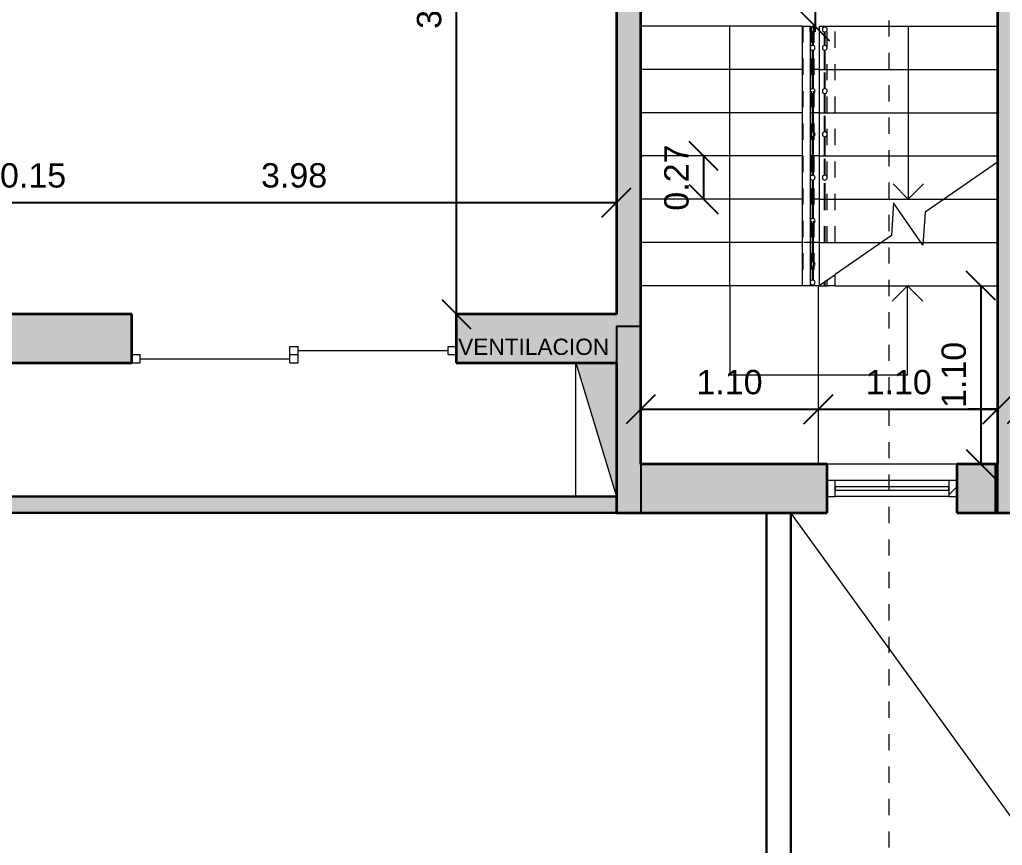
# Model space of a CAD drawing. Header units: metres. Extents: x 42 to 294, y -52 to 32.
# Drawn here: x 98.04 to 104.1, y -16.01 to -10.92 of the extents above; entities that cross this region are included whole.
import ezdxf

# ---------------------------------------------------------------- set-up
doc = ezdxf.new("R2010")
doc.units = ezdxf.units.M
doc.header["$LTSCALE"] = 0.15
doc.linetypes.add('Trazo pequeño', pattern=[0.003, 0.002, -0.001])
doc.linetypes.add('Trazo punto', pattern=[0.015875, 0.00635, -0.004763, 0, -0.004763])
doc.layers.get('0').update_dxf_attribs({"lineweight": 20})
for name, color, linetype, lineweight in [('A-----SYP', 6, 'Continuous', 50), ('A-DOORSYM', 1, 'Continuous', 9), ('A-ELEVOTM', 1, 'Continuous', 9), ('A-FLORHRM', 1, 'Continuous', 9), ('A-FLORSTM', 2, 'Continuous', 9), ('A-SECTMBM', 5, 'Trazo pequeño', 9), ('A-WALL', 2, 'Continuous', 30), ('A-WALLCWM', 6, 'Continuous', 9), ('VENTILACIONES', 4, 'Continuous', 9)]:
    doc.layers.add(name, color=color, linetype=linetype, lineweight=lineweight)
doc.layers.add('Hatch', color=8, linetype='Continuous')
doc.layers.add('MUROS', color=11, linetype='Continuous')
doc.styles.get("Standard").update_dxf_attribs({"font": 'arial.ttf', "height": 0.15})
doc.dimstyles.new('Copy of Annotative', dxfattribs={"dimtxt": 0.15, "dimasz": 0.18, "dimexe": 0.18, "dimexo": 0.0625, "dimgap": 0.09, "dimtad": 1, "dimzin": 0, "dimdsep": 46, "dimtxsty": 'Standard', "dimblk": 'OBLIQUE', "dimcen": 0.09, "dimse1": 1, "dimse2": 1, "dimadec": 0, "dimazin": 0, "dimtfac": 1, "dimtofl": 0, "dimtmove": 0, "dimatfit": 3, "dimfxl": 1, "dimtolj": 1, "dimtzin": 0, "dimarcsym": 0})

# ---------------------------------------------------------------- blocks, each defined once
blk = doc.blocks.new('Deslizante-2 Paneles - 2000 x 2100mm-85-04 Tercer piso')
at = {"layer": 'A-DOORSYM', "lineweight": 13}
for p, q in [((-0.0254, -0.177), (0.0254, -0.177)), ((-0.0254, -0.227), (-0.0254, -0.177)), ((0.0254, -0.227), (0.0254, -0.177)), ((0.9492, -0.177), (1, -0.177)), ((0.9492, -0.227), (0.9492, -0.177)), ((1, -0.227), (1, -0.177)), ((-1, -0.227), (-0.95, -0.227)), ((-1, -0.277), (-1, -0.227)), ((-0.95, -0.277), (-0.95, -0.227)), ((-0.0254, -0.227), (0.0254, -0.227)), ((-0.0254, -0.227), (0.0254, -0.227)), ((-0.0254, -0.277), (-0.0254, -0.227)), ((0.0254, -0.277), (0.0254, -0.227)), ((0.9492, -0.227), (1, -0.227)), ((-1, -0.277), (-0.95, -0.277)), ((-0.0254, -0.277), (0.0254, -0.277))]:
    blk.add_line(p, q, dxfattribs=at)
at = {"layer": 'A-ELEVOTM'}
for p, q in [((0.0254, -0.202), (0.9492, -0.202)), ((-0.95, -0.252), (-0.0254, -0.252))]:
    blk.add_line(p, q, dxfattribs=at)
blk = doc.blocks.new('Barandilla - Barandilla-73-04 Tercer piso')
at = {"layer": 'A-FLORHRM', "linetype": 'Trazo pequeño'}
for p, q in [((16.4336, 0.9193), (16.4836, 0.9193)), ((16.4336, 0.9193), (16.4336, -0.6807)), ((16.4836, 0.9193), (16.4836, -0.6807)), ((16.4961, 0.9193), (16.5011, 0.9193)), ((16.4961, 0.9193), (16.4961, -0.6807)), ((16.4961, 0.9193), (16.5011, 0.9193)), ((16.4961, 0.9193), (16.4961, -0.6807)), ((16.4961, 0.9193), (16.5011, 0.9193)), ((16.4961, 0.9193), (16.4961, -0.6807)), ((16.4961, 0.9193), (16.5011, 0.9193)), ((16.4961, 0.9193), (16.4961, -0.6807)), ((16.4961, 0.9193), (16.5011, 0.9193)), ((16.4961, 0.9193), (16.4961, -0.6807)), ((16.4961, 0.9193), (16.5011, 0.9193)), ((16.4961, 0.9193), (16.4961, -0.6807)), ((16.4961, 0.9193), (16.5011, 0.9193)), ((16.4961, 0.9193), (16.4961, -0.6807)), ((16.4961, 0.9193), (16.5011, 0.9193)), ((16.4961, 0.9193), (16.4961, -0.6807)), ((16.5011, 0.9193), (16.5011, -0.6807)), ((16.5011, 0.9193), (16.5011, -0.6807)), ((16.5011, 0.9193), (16.5011, -0.6807)), ((16.5011, 0.9193), (16.5011, -0.6807)), ((16.5011, 0.9193), (16.5011, -0.6807)), ((16.5011, 0.9193), (16.5011, -0.6807)), ((16.5011, 0.9193), (16.5011, -0.6807)), ((16.5011, 0.9193), (16.5011, -0.6807)), ((16.4836, -0.6807), (16.4336, -0.6807)), ((16.5011, -0.6807), (16.4961, -0.6807)), ((16.5011, -0.6807), (16.4961, -0.6807)), ((16.5011, -0.6807), (16.4961, -0.6807))]:
    blk.add_line(p, q, dxfattribs=at)
at = {"layer": 'A-FLORHRM'}
blk.add_line((16.5011, -0.6807), (16.4961, -0.6807), dxfattribs=at)
blk.add_line((16.5011, -0.6807), (16.4961, -0.6807), dxfattribs=at)
blk.add_line((16.5011, -0.6807), (16.4961, -0.6807), dxfattribs=at)
blk.add_line((16.5011, -0.6807), (16.4961, -0.6807), dxfattribs=at)
blk.add_line((16.5011, -0.6807), (16.4961, -0.6807), dxfattribs=at)
blk = doc.blocks.new('Barandilla - 30 mm-1-04 Tercer piso')
at = {"layer": 'A-FLORHRM'}
for points in [[(-0.015, 0), (-0.0146, 0.0036), (-0.0133, 0.007), (-0.0112, 0.0099), (-0.0085, 0.0123), (-0.0053, 0.014), (-0.0018, 0.0149), (0.0018, 0.0149), (0.0053, 0.014), (0.0085, 0.0123), (0.0112, 0.0099), (0.0133, 0.007), (0.0146, 0.0036), (0.015, 0)], [(0.015, 0), (0.0146, -0.0036), (0.0133, -0.007), (0.0112, -0.0099), (0.0085, -0.0123), (0.0053, -0.014), (0.0018, -0.0149), (-0.0018, -0.0149), (-0.0053, -0.014), (-0.0085, -0.0123), (-0.0112, -0.0099), (-0.0133, -0.007), (-0.0146, -0.0036), (-0.015, 0)]]:
    blk.add_lwpolyline(points, dxfattribs=at)
blk = doc.blocks.new('Barandilla - 30 mm-2-04 Tercer piso')
at = {"layer": 'A-FLORHRM'}
for points in [[(-0.015, 0), (-0.0146, 0.0036), (-0.0133, 0.007), (-0.0112, 0.0099), (-0.0085, 0.0123), (-0.0053, 0.014), (-0.0018, 0.0149), (0.0018, 0.0149), (0.0053, 0.014), (0.0085, 0.0123), (0.0112, 0.0099), (0.0133, 0.007), (0.0146, 0.0036), (0.015, 0)], [(0.015, 0), (0.0146, -0.0036), (0.0133, -0.007), (0.0112, -0.0099), (0.0085, -0.0123), (0.0053, -0.014), (0.0018, -0.0149), (-0.0018, -0.0149), (-0.0053, -0.014), (-0.0085, -0.0123), (-0.0112, -0.0099), (-0.0133, -0.007), (-0.0146, -0.0036), (-0.015, 0)]]:
    blk.add_lwpolyline(points, dxfattribs=at)
blk = doc.blocks.new('Barandilla - Barandilla-72-04 Tercer piso')
at = {"layer": 'A-FLORHRM', "linetype": 'Trazo pequeño'}
for p, q in [((16.5661, 0.9193), (16.5711, 0.9193)), ((16.5661, 0.9141), (16.5661, 0.9193)), ((16.5661, 0.9193), (16.5711, 0.9193)), ((16.5661, 0.9141), (16.5661, 0.9193)), ((16.5661, 0.9193), (16.5711, 0.9193)), ((16.5661, 0.9141), (16.5661, 0.9193)), ((16.5661, 0.9193), (16.5711, 0.9193)), ((16.5661, 0.9141), (16.5661, 0.9193)), ((16.5661, 0.9193), (16.5711, 0.9193)), ((16.5661, 0.9141), (16.5661, 0.9193)), ((16.5661, 0.9193), (16.5711, 0.9193)), ((16.5661, 0.9141), (16.5661, 0.9193)), ((16.5661, 0.9193), (16.5711, 0.9193)), ((16.5661, 0.9141), (16.5661, 0.9193)), ((16.5661, 0.9193), (16.5711, 0.9193)), ((16.5661, 0.9141), (16.5661, 0.9193)), ((16.5711, 0.9141), (16.5711, 0.9193)), ((16.5711, 0.9141), (16.5711, 0.9193)), ((16.5711, 0.9141), (16.5711, 0.9193)), ((16.5711, 0.9141), (16.5711, 0.9193)), ((16.5711, 0.9141), (16.5711, 0.9193)), ((16.5711, 0.9141), (16.5711, 0.9193)), ((16.5711, 0.9141), (16.5711, 0.9193)), ((16.5711, 0.9141), (16.5711, 0.9193)), ((16.5836, 0.9193), (16.6336, 0.9193)), ((16.5836, -0.414), (16.5836, 0.9193)), ((16.6336, -0.414), (16.6336, 0.9193)), ((16.5661, 0.8009), (16.5661, 0.8846)), ((16.5661, 0.8009), (16.5661, 0.8846)), ((16.5661, 0.8009), (16.5661, 0.8846)), ((16.5661, 0.8009), (16.5661, 0.8846)), ((16.5661, 0.8009), (16.5661, 0.8846)), ((16.5661, 0.8009), (16.5661, 0.8846)), ((16.5661, 0.8009), (16.5661, 0.8846)), ((16.5661, 0.8009), (16.5661, 0.8846)), ((16.5711, 0.8009), (16.5711, 0.8846)), ((16.5711, 0.8009), (16.5711, 0.8846)), ((16.5711, 0.8009), (16.5711, 0.8846)), ((16.5711, 0.8009), (16.5711, 0.8846)), ((16.5711, 0.8009), (16.5711, 0.8846)), ((16.5711, 0.8009), (16.5711, 0.8846)), ((16.5711, 0.8009), (16.5711, 0.8846)), ((16.5711, 0.8009), (16.5711, 0.8846)), ((16.5661, 0.6528), (16.5661, 0.7715)), ((16.5661, 0.5342), (16.5661, 0.7715)), ((16.5661, 0.5342), (16.5661, 0.7715)), ((16.5661, 0.5342), (16.5661, 0.7715)), ((16.5661, 0.5342), (16.5661, 0.7715)), ((16.5661, 0.5342), (16.5661, 0.7715)), ((16.5661, 0.5342), (16.5661, 0.7715)), ((16.5661, 0.5342), (16.5661, 0.7715)), ((16.5711, 0.6528), (16.5711, 0.7715)), ((16.5711, 0.5342), (16.5711, 0.7715)), ((16.5711, 0.5342), (16.5711, 0.7715)), ((16.5711, 0.5342), (16.5711, 0.7715)), ((16.5711, 0.5342), (16.5711, 0.7715)), ((16.5711, 0.5342), (16.5711, 0.7715)), ((16.5711, 0.5342), (16.5711, 0.7715)), ((16.5711, 0.5342), (16.5711, 0.7715)), ((16.5661, 0.3861), (16.5661, 0.5048)), ((16.5661, 0.3861), (16.5661, 0.5048)), ((16.5661, 0.2675), (16.5661, 0.5048)), ((16.5661, 0.2675), (16.5661, 0.5048)), ((16.5661, 0.2675), (16.5661, 0.5048)), ((16.5661, 0.2675), (16.5661, 0.5048)), ((16.5661, 0.2675), (16.5661, 0.5048)), ((16.5711, 0.3861), (16.5711, 0.5048)), ((16.5711, 0.3861), (16.5711, 0.5048)), ((16.5711, 0.2675), (16.5711, 0.5048)), ((16.5711, 0.2675), (16.5711, 0.5048)), ((16.5711, 0.2675), (16.5711, 0.5048)), ((16.5711, 0.2675), (16.5711, 0.5048)), ((16.5711, 0.2675), (16.5711, 0.5048)), ((16.5661, 0.1194), (16.5661, 0.2381)), ((16.5661, 0.1194), (16.5661, 0.2381)), ((16.5661, 0.0008), (16.5661, 0.2381)), ((16.5661, 0.0008), (16.5661, 0.2381)), ((16.5661, 0.0008), (16.5661, 0.2381)), ((16.5711, 0.1194), (16.5711, 0.2381)), ((16.5711, 0.1194), (16.5711, 0.2381)), ((16.5711, 0.0008), (16.5711, 0.2381)), ((16.5711, 0.0008), (16.5711, 0.2381)), ((16.5711, 0.0008), (16.5711, 0.2381)), ((16.5661, -0.1473), (16.5661, -0.0286)), ((16.5661, -0.1473), (16.5661, -0.0286)), ((16.5661, -0.414), (16.5661, -0.0286)), ((16.5711, -0.1473), (16.5711, -0.0286)), ((16.5711, -0.1473), (16.5711, -0.0286)), ((16.5711, -0.414), (16.5711, -0.0286))]:
    blk.add_line(p, q, dxfattribs=at)
at = {"layer": 'A-FLORHRM'}
for p, q in [((16.5661, -0.6581), (16.5711, -0.6547)), ((16.5661, -0.6807), (16.5661, -0.6581)), ((16.5711, -0.6807), (16.5711, -0.6547)), ((16.5836, -0.646), (16.6336, -0.6114)), ((16.5836, -0.6807), (16.5836, -0.646)), ((16.6336, -0.6807), (16.6336, -0.6114)), ((16.5711, -0.6807), (16.5661, -0.6807)), ((16.6336, -0.6807), (16.5836, -0.6807))]:
    blk.add_line(p, q, dxfattribs=at)
at = {"layer": 'A-FLORHRM', "extrusion": (0, 0, -1), "zscale": -1, "rotation": 180}
for name, p in [('Barandilla - 30 mm-1-04 Tercer piso', (-16.5686, 0.8993)), ('Barandilla - 30 mm-2-04 Tercer piso', (-16.5686, 0.7862)), ('Barandilla - 30 mm-2-04 Tercer piso', (-16.5686, 0.5195)), ('Barandilla - 30 mm-2-04 Tercer piso', (-16.5686, 0.2528)), ('Barandilla - 30 mm-2-04 Tercer piso', (-16.5686, -0.0139))]:
    blk.add_blockref(name, p, dxfattribs=at)
blk = doc.blocks.new('Barandilla - 30 mm-3-04 Tercer piso')
at = {"layer": 'A-FLORHRM'}
for p, q in [((0.015, 0.016), (-0.015, 0.016)), ((-0.015, 0.016), (-0.015, -0.014)), ((0.015, -0.014), (0.015, 0.016)), ((-0.015, -0.014), (0.015, -0.014))]:
    blk.add_line(p, q, dxfattribs=at)
blk = doc.blocks.new('Barandilla - 30 mm-4-04 Tercer piso')
at = {"layer": 'A-FLORHRM'}
for points in [[(-0.015, 0), (-0.0146, 0.0036), (-0.0133, 0.007), (-0.0112, 0.0099), (-0.0085, 0.0123), (-0.0053, 0.014), (-0.0018, 0.0149), (0.0018, 0.0149), (0.0053, 0.014), (0.0085, 0.0123), (0.0112, 0.0099), (0.0133, 0.007), (0.0146, 0.0036), (0.015, 0)], [(0.015, 0), (0.0146, -0.0036), (0.0133, -0.007), (0.0112, -0.0099), (0.0085, -0.0123), (0.0053, -0.014), (0.0018, -0.0149), (-0.0018, -0.0149), (-0.0053, -0.014), (-0.0085, -0.0123), (-0.0112, -0.0099), (-0.0133, -0.007), (-0.0146, -0.0036), (-0.015, 0)]]:
    blk.add_lwpolyline(points, dxfattribs=at)
blk = doc.blocks.new('Barandilla - 30 mm-5-04 Tercer piso')
at = {"layer": 'A-FLORHRM'}
for points in [[(-0.015, 0), (-0.0146, 0.0036), (-0.0133, 0.007), (-0.0112, 0.0099), (-0.0085, 0.0123), (-0.0053, 0.014), (-0.0018, 0.0149), (0.0018, 0.0149), (0.0053, 0.014), (0.0085, 0.0123), (0.0112, 0.0099), (0.0133, 0.007), (0.0146, 0.0036), (0.015, 0)], [(0.015, 0), (0.0146, -0.0036), (0.0133, -0.007), (0.0112, -0.0099), (0.0085, -0.0123), (0.0053, -0.014), (0.0018, -0.0149), (-0.0018, -0.0149), (-0.0053, -0.014), (-0.0085, -0.0123), (-0.0112, -0.0099), (-0.0133, -0.007), (-0.0146, -0.0036), (-0.015, 0)]]:
    blk.add_lwpolyline(points, dxfattribs=at)
blk = doc.blocks.new('Barandilla - 30 mm-6-04 Tercer piso')
at = {"layer": 'A-FLORHRM'}
for points in [[(-0.015, 0), (-0.0146, 0.0036), (-0.0133, 0.007), (-0.0112, 0.0099), (-0.0085, 0.0123), (-0.0053, 0.014), (-0.0018, 0.0149), (0.0018, 0.0149), (0.0053, 0.014), (0.0085, 0.0123), (0.0112, 0.0099), (0.0133, 0.007), (0.0146, 0.0036), (0.015, 0)], [(0.015, 0), (0.0146, -0.0036), (0.0133, -0.007), (0.0112, -0.0099), (0.0085, -0.0123), (0.0053, -0.014), (0.0018, -0.0149), (-0.0018, -0.0149), (-0.0053, -0.014), (-0.0085, -0.0123), (-0.0112, -0.0099), (-0.0133, -0.007), (-0.0146, -0.0036), (-0.015, 0)]]:
    blk.add_lwpolyline(points, dxfattribs=at)
blk = doc.blocks.new('Barandilla - 30 mm-0-04 Tercer piso')
at = {"layer": 'A-FLORHRM'}
for points in [[(-0.015, 0), (-0.0146, 0.0036), (-0.0133, 0.007), (-0.0112, 0.0099), (-0.0085, 0.0123), (-0.0053, 0.014), (-0.0018, 0.0149), (0.0018, 0.0149), (0.0053, 0.014), (0.0085, 0.0123), (0.0112, 0.0099), (0.0133, 0.007), (0.0146, 0.0036), (0.015, 0)], [(0.015, 0), (0.0146, -0.0036), (0.0133, -0.007), (0.0112, -0.0099), (0.0085, -0.0123), (0.0053, -0.014), (0.0018, -0.0149), (-0.0018, -0.0149), (-0.0053, -0.014), (-0.0085, -0.0123), (-0.0112, -0.0099), (-0.0133, -0.007), (-0.0146, -0.0036), (-0.015, 0)]]:
    blk.add_lwpolyline(points, dxfattribs=at)
blk = doc.blocks.new('Barandilla - Barandilla-70-04 Tercer piso')
at = {"layer": 'A-FLORHRM'}
for p, q in [((16.4286, 0.9193), (16.4786, 0.9193)), ((16.4286, 0.9193), (16.4286, -0.6807)), ((16.4786, 0.9193), (16.4786, 0.9153)), ((16.4911, 0.9193), (16.4911, 0.9153)), ((16.4911, 0.9193), (16.4961, 0.9193)), ((16.4961, 0.9193), (16.4961, 0.9153)), ((16.4786, 0.8853), (16.4786, -0.6807)), ((16.4911, 0.8853), (16.4911, 0.8007)), ((16.4961, 0.8853), (16.4961, 0.8007)), ((16.4911, 0.7713), (16.4911, 0.534)), ((16.4961, 0.7713), (16.4961, 0.534)), ((16.4911, 0.5046), (16.4911, 0.2673)), ((16.4961, 0.5046), (16.4961, 0.2673)), ((16.4911, 0.2379), (16.4911, 0.0006)), ((16.4961, 0.2379), (16.4961, 0.0006)), ((16.4911, -0.0288), (16.4911, -0.2661)), ((16.4961, -0.0288), (16.4961, -0.2661)), ((16.4911, -0.2955), (16.4911, -0.5328)), ((16.4961, -0.2955), (16.4961, -0.5328)), ((16.4911, -0.5622), (16.4911, -0.6459)), ((16.4961, -0.5622), (16.4961, -0.6459)), ((16.4786, -0.6807), (16.4286, -0.6807)), ((16.4911, -0.6754), (16.4911, -0.6807)), ((16.4961, -0.6807), (16.4911, -0.6807)), ((16.4961, -0.6754), (16.4961, -0.6807))]:
    blk.add_line(p, q, dxfattribs=at)
at = {"layer": 'A-FLORHRM', "extrusion": (0, 0, -1), "zscale": -1}
for name, p in [('Barandilla - 30 mm-3-04 Tercer piso', (-16.4936, 0.8993)), ('Barandilla - 30 mm-5-04 Tercer piso', (-16.4936, 0.786)), ('Barandilla - 30 mm-6-04 Tercer piso', (-16.4936, 0.5193)), ('Barandilla - 30 mm-0-04 Tercer piso', (-16.4936, 0.2526)), ('Barandilla - 30 mm-0-04 Tercer piso', (-16.4936, -0.0141)), ('Barandilla - 30 mm-0-04 Tercer piso', (-16.4936, -0.2808)), ('Barandilla - 30 mm-0-04 Tercer piso', (-16.4936, -0.5475)), ('Barandilla - 30 mm-4-04 Tercer piso', (-16.4936, -0.6607))]:
    blk.add_blockref(name, p, dxfattribs=at)
blk = doc.blocks.new('Panel de sistema - Acristalado-66-04 Tercer piso')
at = {"layer": 'A-WALLCWM'}
for p, q in [((0.35, 0.01), (-0.35, 0.01)), ((-0.35, 0.01), (-0.35, -0.01)), ((0.35, -0.01), (0.35, 0.01)), ((-0.35, -0.01), (0.35, -0.01))]:
    blk.add_line(p, q, dxfattribs=at)
blk = doc.blocks.new('Montante rectangular - Montante rectangular - 5x10 cm Aluminio-65-04 Tercer piso')
at = {"layer": 'A-WALLCWM'}
h = blk.add_hatch(dxfattribs=at)
h.set_pattern_fill('FP1_11', color=256, style=0, pattern_type=2)
h.set_pattern_definition([(315, (-0.174, -0.019), (0.25173, 0.25173), []), (315, (-0.174, -0.4), (0.25173, 0.25173), [])])
h.paths.add_polyline_path([(-0.05, 0.05), (0, 0.05), (0, -0.05), (-0.05, -0.05)], flags=0)
at = {"layer": 'A-WALLCWM', "lineweight": 13}
for p, q in [((-0.05, 0.05), (0, 0.05)), ((-0.05, -0.05), (-0.05, 0.05)), ((0, 0.05), (0, -0.05)), ((0, -0.05), (-0.05, -0.05))]:
    blk.add_line(p, q, dxfattribs=at)
blk = doc.blocks.new('Montante rectangular - Montante rectangular - 5x10 cm Aluminio-64-04 Tercer piso')
at = {"layer": 'A-WALLCWM'}
h = blk.add_hatch(dxfattribs=at)
h.set_pattern_fill('FP1_12', color=256, style=0, pattern_type=2)
h.set_pattern_definition([(225, (0.166, -0.019), (0.25173, -0.25173), []), (225, (0.166, -0.4), (0.25173, -0.25173), [])])
h.paths.add_polyline_path([(-0.05, 0.05), (-0.05, -0.05), (0, -0.05), (0, 0.05)], flags=0)
at = {"layer": 'A-WALLCWM', "lineweight": 13}
for p, q in [((-0.05, 0.05), (-0.05, -0.05)), ((0, 0.05), (-0.05, 0.05)), ((0, -0.05), (0, 0.05)), ((-0.05, -0.05), (0, -0.05))]:
    blk.add_line(p, q, dxfattribs=at)
blk = doc.blocks.new('Montante rectangular - Montante rectangular - 5x10 cm Aluminio-63-04 Tercer piso')
at = {"layer": 'A-WALLCWM'}
for p, q in [((17.3336, -1.8807), (16.6336, -1.8807)), ((17.3336, -1.9807), (16.6336, -1.9807))]:
    blk.add_line(p, q, dxfattribs=at)
blk = doc.blocks.new('_Oblique')
at = {"color": 0, "linetype": 'ByBlock', "lineweight": -2}
blk.add_line((-0.5, -0.5), (0.5, 0.5), dxfattribs=at)
blk = doc.blocks.new('*D2393')
at = {"color": 0, "lineweight": -2, "transparency": 16777216}
blk.add_line((101.8677, -13.3207), (102.9627, -13.3207), dxfattribs=at)
at = {"layer": 'Defpoints', "color": 0, "transparency": 16777216}
for p in [(101.8677, -13.3207), (102.9627, -13.3207), (102.9627, -13.3207)]:
    blk.add_point(p, dxfattribs=at)
at = {"color": 0, "lineweight": -2, "transparency": 16777216, "xscale": 0.18, "yscale": 0.18, "zscale": 0.18, "rotation": 180}
blk.add_blockref('_Oblique', (101.8677, -13.3207), dxfattribs=at)
at = {"color": 0, "lineweight": -2, "transparency": 16777216, "xscale": 0.18, "yscale": 0.18, "zscale": 0.18}
blk.add_blockref('_Oblique', (102.9627, -13.3207), dxfattribs=at)
at = {"color": 0, "transparency": 16777216, "insert": (102.4152, -13.1541), "char_height": 0.15, "attachment_point": 5}
blk.add_mtext('\\A1;1.10', dxfattribs=at)
blk = doc.blocks.new('*D2394')
at = {"color": 0, "lineweight": -2, "transparency": 16777216}
blk.add_line((102.9627, -13.3207), (104.0677, -13.3207), dxfattribs=at)
at = {"layer": 'Defpoints', "color": 0, "transparency": 16777216}
for p in [(102.9627, -13.3207), (104.0677, -13.3207), (104.0677, -13.3207)]:
    blk.add_point(p, dxfattribs=at)
at = {"color": 0, "lineweight": -2, "transparency": 16777216, "xscale": 0.18, "yscale": 0.18, "zscale": 0.18, "rotation": 180}
blk.add_blockref('_Oblique', (102.9627, -13.3207), dxfattribs=at)
at = {"color": 0, "lineweight": -2, "transparency": 16777216, "xscale": 0.18, "yscale": 0.18, "zscale": 0.18}
blk.add_blockref('_Oblique', (104.0677, -13.3207), dxfattribs=at)
at = {"color": 0, "transparency": 16777216, "insert": (103.4588, -13.1541), "char_height": 0.15, "attachment_point": 5}
blk.add_mtext('\\A1;1.10', dxfattribs=at)
blk = doc.blocks.new('*D2395')
at = {"color": 0, "lineweight": -2, "transparency": 16777216}
for p, q in [((104.0677, -13.3207), (103.8877, -13.3207)), ((104.2177, -13.3207), (104.3977, -13.3207))]:
    blk.add_line(p, q, dxfattribs=at)
at = {"layer": 'Defpoints', "color": 0, "transparency": 16777216}
for p in [(104.0677, -13.3207), (104.2177, -13.3207), (104.2177, -13.3207)]:
    blk.add_point(p, dxfattribs=at)
at = {"color": 0, "lineweight": -2, "transparency": 16777216, "xscale": 0.18, "yscale": 0.18, "zscale": 0.18}
blk.add_blockref('_Oblique', (104.0677, -13.3207), dxfattribs=at)
at = {"color": 0, "lineweight": -2, "transparency": 16777216, "xscale": 0.18, "yscale": 0.18, "zscale": 0.18, "rotation": 180}
blk.add_blockref('_Oblique', (104.2177, -13.3207), dxfattribs=at)
at = {"color": 0, "transparency": 16777216, "insert": (104.479, -13.1541), "char_height": 0.15, "attachment_point": 5}
blk.add_mtext('\\A1;0.15', dxfattribs=at)
blk = doc.blocks.new('*D2495')
at = {"color": 0, "lineweight": -2, "transparency": 16777216}
blk.add_line((102.2554, -11.7591), (102.2554, -12.0258), dxfattribs=at)
at = {"layer": 'Defpoints', "color": 0, "transparency": 16777216}
for p in [(102.2554, -11.7591), (102.2554, -12.0258), (102.2554, -12.0258)]:
    blk.add_point(p, dxfattribs=at)
at = {"color": 0, "lineweight": -2, "transparency": 16777216, "xscale": 0.18, "yscale": 0.18, "zscale": 0.18}
for p, rotation in [((102.2554, -11.7591), 90), ((102.2554, -12.0258), 270)]:
    blk.add_blockref('_Oblique', p, dxfattribs=dict(at, rotation=rotation))
at = {"color": 0, "transparency": 16777216, "insert": (102.0888, -11.8925), "char_height": 0.15, "attachment_point": 5, "rotation": 90}
blk.add_mtext('\\A1;0.27', dxfattribs=at)
blk = doc.blocks.new('*D2496')
at = {"color": 0, "lineweight": -2, "transparency": 16777216}
blk.add_line((102.9427, -9.859), (102.9427, -10.959), dxfattribs=at)
at = {"layer": 'Defpoints', "color": 0, "transparency": 16777216}
for p in [(102.9677, -9.859), (102.9427, -10.959), (102.9677, -10.959)]:
    blk.add_point(p, dxfattribs=at)
at = {"color": 0, "lineweight": -2, "transparency": 16777216, "xscale": 0.18, "yscale": 0.18, "zscale": 0.18}
for p, rotation in [((102.9427, -9.859), 90), ((102.9427, -10.959), 270)]:
    blk.add_blockref('_Oblique', p, dxfattribs=dict(at, rotation=rotation))
at = {"color": 0, "transparency": 16777216, "insert": (102.7761, -10.409), "char_height": 0.15, "attachment_point": 5, "rotation": 90}
blk.add_mtext('\\A1;1.10', dxfattribs=at)
blk = doc.blocks.new('*D2497')
at = {"color": 0, "lineweight": -2, "transparency": 16777216}
blk.add_line((103.9652, -12.559), (103.9652, -13.659), dxfattribs=at)
at = {"layer": 'Defpoints', "color": 0, "transparency": 16777216}
for p in [(103.9652, -12.559), (103.9652, -13.659), (103.9652, -13.659)]:
    blk.add_point(p, dxfattribs=at)
at = {"color": 0, "lineweight": -2, "transparency": 16777216, "xscale": 0.18, "yscale": 0.18, "zscale": 0.18}
for p, rotation in [((103.9652, -12.559), 90), ((103.9652, -13.659), 270)]:
    blk.add_blockref('_Oblique', p, dxfattribs=dict(at, rotation=rotation))
at = {"color": 0, "transparency": 16777216, "insert": (103.7986, -13.109), "char_height": 0.15, "attachment_point": 5, "rotation": 90}
blk.add_mtext('\\A1;1.10', dxfattribs=at)
blk = doc.blocks.new('*D2459')
at = {"color": 0, "lineweight": -2, "transparency": 16777216}
for p, q in [((97.5927, -12.0463), (97.4127, -12.0463)), ((97.7427, -12.0463), (97.9227, -12.0463))]:
    blk.add_line(p, q, dxfattribs=at)
at = {"layer": 'Defpoints', "color": 0, "transparency": 16777216}
for p in [(97.5927, -12.0463), (97.7427, -12.0463), (97.7427, -12.0463)]:
    blk.add_point(p, dxfattribs=at)
at = {"color": 0, "lineweight": -2, "transparency": 16777216, "xscale": 0.18, "yscale": 0.18, "zscale": 0.18}
blk.add_blockref('_Oblique', (97.5927, -12.0463), dxfattribs=at)
at = {"color": 0, "lineweight": -2, "transparency": 16777216, "xscale": 0.18, "yscale": 0.18, "zscale": 0.18, "rotation": 180}
blk.add_blockref('_Oblique', (97.7427, -12.0463), dxfattribs=at)
at = {"color": 0, "transparency": 16777216, "insert": (98.1204, -11.8797), "char_height": 0.15, "attachment_point": 5}
blk.add_mtext('\\A1;0.15', dxfattribs=at)
blk = doc.blocks.new('*D2460')
at = {"color": 0, "lineweight": -2, "transparency": 16777216}
blk.add_line((97.7427, -12.0463), (101.7177, -12.0463), dxfattribs=at)
at = {"layer": 'Defpoints', "color": 0, "transparency": 16777216}
for p in [(97.7427, -12.0463), (101.7177, -12.0463), (101.7177, -12.0463)]:
    blk.add_point(p, dxfattribs=at)
at = {"color": 0, "lineweight": -2, "transparency": 16777216, "xscale": 0.18, "yscale": 0.18, "zscale": 0.18, "rotation": 180}
blk.add_blockref('_Oblique', (97.7427, -12.0463), dxfattribs=at)
at = {"color": 0, "lineweight": -2, "transparency": 16777216, "xscale": 0.18, "yscale": 0.18, "zscale": 0.18}
blk.add_blockref('_Oblique', (101.7177, -12.0463), dxfattribs=at)
at = {"color": 0, "transparency": 16777216, "insert": (99.7302, -11.8796), "char_height": 0.15, "attachment_point": 5}
blk.add_mtext('\\A1;3.98', dxfattribs=at)
blk = doc.blocks.new('*D2461')
at = {"color": 0, "lineweight": -2, "transparency": 16777216}
blk.add_line((100.7302, -8.809), (100.7302, -12.734), dxfattribs=at)
at = {"layer": 'Defpoints', "color": 0, "transparency": 16777216}
for p in [(100.7177, -8.809), (100.7302, -12.734), (100.7302, -12.734)]:
    blk.add_point(p, dxfattribs=at)
at = {"color": 0, "lineweight": -2, "transparency": 16777216, "xscale": 0.18, "yscale": 0.18, "zscale": 0.18}
for p, rotation in [((100.7302, -8.809), 90), ((100.7302, -12.734), 270)]:
    blk.add_blockref('_Oblique', p, dxfattribs=dict(at, rotation=rotation))
at = {"color": 0, "transparency": 16777216, "insert": (100.5635, -10.7715), "char_height": 0.15, "attachment_point": 5, "rotation": 90}
blk.add_mtext('\\A1;3.93', dxfattribs=at)

msp = doc.modelspace()

# ---------------------------------------------------------------- hatches: boundary and pattern name
at = {"layer": 'Hatch'}
msp.add_hatch(color=256, dxfattribs=at).paths.add_polyline_path([(107.5177, -10.309), (107.5177, -8.809), (107.5177, -8.659), (107.3677, -8.659), (107.3677, -8.809), (107.3677, -10.309), (105.8677, -10.309), (105.8677, -8.809), (105.8677, -8.659), (105.7177, -8.659), (105.7177, -8.809), (105.7177, -10.309), (104.2177, -10.309), (104.2177, -8.809), (104.2177, -8.659), (104.0677, -8.659), (104.0677, -8.809), (104.0677, -9.709), (104.0677, -9.859), (104.0677, -13.659), (104.0677, -13.959), (104.2177, -13.959), (104.2177, -13.659), (104.2177, -10.459), (107.5177, -10.459)])
at = {"layer": 'Hatch', "ltscale": 0.2}
msp.add_hatch(color=256, dxfattribs=at).paths.add_polyline_path([(101.8677, -13.159), (101.8677, -12.809), (101.7177, -12.809), (101.7177, -13.159), (101.7177, -13.959), (101.8677, -13.959)])
at = {"layer": 'MUROS'}
h = msp.add_hatch(color=256, dxfattribs=at)
h.paths.add_polyline_path([(92.4177, -6.984), (89.8927, -6.984), (89.8927, -7.284), (91.6927, -7.284), (91.6927, -7.984), (91.8427, -7.984), (91.8427, -7.284), (92.4177, -7.284)])
h.paths.add_polyline_path([(89.6427, -8.934), (91.6927, -8.934), (91.6927, -9.734), (91.8427, -9.734), (91.8427, -8.934), (91.9427, -8.934), (91.9427, -8.784), (91.8427, -8.784), (91.8427, -8.684), (91.6927, -8.684), (91.6927, -8.734), (91.6927, -8.784), (89.6427, -8.784), (89.6427, -7.434), (89.4927, -7.434), (89.4927, -12.184), (89.6427, -12.184)])
h.paths.add_polyline_path([(92.9927, -8.934), (93.0927, -8.934), (93.0927, -8.784), (92.7427, -8.784), (92.7427, -8.934), (92.7927, -8.934), (92.8427, -8.934), (92.8427, -12.734), (92.6427, -12.734), (92.6427, -13.034), (93.1927, -13.034), (93.1927, -12.734), (92.9927, -12.734)])
h.paths.add_polyline_path([(96.1427, -8.784), (93.8927, -8.784), (93.8927, -8.934), (93.9927, -8.934), (93.9927, -9.734), (94.1427, -9.734), (94.1427, -8.934), (95.9927, -8.934), (95.9927, -12.734), (96.1427, -12.734)])
h.paths.add_polyline_path([(95.6427, -12.734), (95.1927, -12.734), (95.1927, -13.034), (95.6427, -13.034)])
h.paths.add_polyline_path([(96.9427, -12.734), (96.4427, -12.734), (96.4427, -13.034), (96.9427, -13.034)])
h.paths.add_polyline_path([(98.7302, -12.734), (97.7427, -12.734), (97.7427, -9.884), (97.5927, -9.884), (97.5927, -12.734), (97.4927, -12.734), (97.4927, -13.034), (98.7302, -13.034)])
h.paths.add_polyline_path([(90.6427, -12.734), (89.6427, -12.734), (89.6427, -13.034), (90.6427, -13.034)])
h.paths.add_polyline_path([(101.7177, -13.859), (101.4677, -13.859), (89.5927, -13.859), (89.5927, -13.909), (89.6427, -13.909), (89.6427, -13.959), (101.7177, -13.959)])
h.paths.add_polyline_path([(101.7177, -12.809), (101.8677, -12.809), (101.8677, -10.659), (101.7177, -10.659), (101.7177, -12.734), (100.7302, -12.734), (100.7302, -13.034), (101.7177, -13.034)])
h.paths.add_polyline_path([(103.0177, -13.659), (101.8677, -13.659), (101.8677, -13.959), (103.0177, -13.959)])
h.paths.add_polyline_path([(104.0573, -13.659), (103.8177, -13.659), (103.8177, -13.959), (104.0573, -13.959)])
h.paths.add_polyline_path([(104.0677, -9.709), (103.3994, -9.709), (103.3994, -9.859), (104.0677, -9.859)])
h.paths.add_polyline_path([(103.3994, -9.709), (103.1177, -9.709), (103.1177, -8.809), (103.3994, -8.809), (103.3994, -8.659), (102.9177, -8.659), (102.9177, -8.809), (102.9677, -8.809), (102.9677, -9.859), (103.3994, -9.859)])
h.paths.add_polyline_path([(104.0573, -8.659), (103.3994, -8.659), (103.3994, -8.809), (104.0573, -8.809)])
h.paths.add_polyline_path([(104.4527, -8.659), (104.2177, -8.659), (104.2177, -8.809), (104.4527, -8.809)])
h.paths.add_polyline_path([(101.9177, -8.659), (101.6177, -8.659), (101.6177, -8.809), (101.6677, -8.809), (101.7177, -8.809), (101.7177, -9.859), (101.8677, -9.859), (101.8677, -8.809), (101.9177, -8.809)])
h.paths.add_polyline_path([(100.3177, -8.284), (100.1677, -8.284), (100.1677, -8.809), (100.7177, -8.809), (100.7177, -8.659), (100.3177, -8.659)])
at = {"layer": 'VENTILACIONES'}
msp.add_hatch(color=256, dxfattribs=at).paths.add_polyline_path([(101.7177, -13.859), (101.7177, -13.034), (101.4677, -13.034)])

# ---------------------------------------------------------------- linework, layer by layer
msp.add_line((107.0677, -19.859), (102.7927, -13.959))
msp.add_line((107.0677, -19.859), (102.7927, -13.959))
at = {"layer": 'A-----SYP', "linetype": 'Trazo punto', "lineweight": 15}
msp.add_line((103.3994, -21.8229), (103.3994, 1.6592), dxfattribs=at)
at = {"layer": 'A-FLORSTM'}
for p, q in [((102.8627, -10.959), (101.8677, -10.959)), ((102.4177, -12.559), (102.4177, -10.959)), ((102.9677, -10.959), (104.0677, -10.959)), ((102.9677, -10.959), (102.9677, -12.559)), ((103.5177, -10.959), (103.5177, -12.0257)), ((102.8627, -11.2257), (101.8727, -11.2257)), ((102.9252, -11.2257), (102.9127, -11.2257)), ((102.9677, -11.2257), (102.9302, -11.2257)), ((102.9677, -11.2255), (104.0677, -11.2255)), ((102.8627, -11.4924), (101.8727, -11.4924)), ((102.9252, -11.4924), (102.9127, -11.4924)), ((102.9677, -11.4924), (102.9302, -11.4924)), ((102.9677, -11.4922), (104.0677, -11.4922)), ((102.8627, -11.7591), (101.8727, -11.7591)), ((102.9252, -11.7591), (102.9127, -11.7591)), ((102.9677, -11.7591), (102.9302, -11.7591)), ((102.9677, -11.7589), (104.0677, -11.7589)), ((104.0677, -11.797), (103.6221, -12.1057)), ((103.4234, -11.9314), (103.5177, -12.0257)), ((103.6119, -11.9314), (103.5177, -12.0257)), ((102.8627, -12.0258), (101.8727, -12.0258)), ((102.9252, -12.0258), (102.9127, -12.0258)), ((102.9677, -12.0258), (102.9302, -12.0258)), ((102.9677, -12.0256), (103.7377, -12.0256)), ((103.4273, -12.0475), (103.4133, -12.2503)), ((103.6081, -12.3085), (103.4273, -12.0475)), ((103.7377, -12.0256), (104.0627, -12.0256)), ((103.6221, -12.1057), (103.6081, -12.3085)), ((102.8627, -12.2925), (101.8727, -12.2925)), ((102.9252, -12.2925), (102.9127, -12.2925)), ((102.9677, -12.2925), (102.9302, -12.2925)), ((102.9677, -12.2923), (103.3527, -12.2923)), ((103.4133, -12.2503), (103.0677, -12.4897)), ((103.3527, -12.2923), (103.5968, -12.2923)), ((103.5968, -12.2923), (103.6092, -12.2923)), ((103.6092, -12.2923), (104.0627, -12.2923)), ((103.0002, -12.5365), (102.9677, -12.559)), ((103.0177, -12.5244), (103.0052, -12.533)), ((102.8627, -12.559), (101.8727, -12.559)), ((102.4177, -12.559), (102.4177, -13.109)), ((102.9252, -12.559), (102.9127, -12.559)), ((102.9677, -12.559), (102.9302, -12.559)), ((102.9627, -12.559), (102.9627, -13.659)), ((102.9677, -12.559), (103.0002, -12.559)), ((102.9677, -12.559), (103.0002, -12.559)), ((103.0052, -12.559), (103.0177, -12.559)), ((103.0052, -12.559), (103.0177, -12.559)), ((103.0677, -12.559), (104.0677, -12.559)), ((103.0677, -12.559), (104.0627, -12.559)), ((103.4184, -12.6533), (103.5127, -12.559)), ((103.6069, -12.6533), (103.5127, -12.559)), ((103.5127, -13.109), (103.5127, -12.559)), ((104.0627, -12.559), (104.0627, -13.659)), ((102.4177, -13.109), (103.5127, -13.109)), ((103.8177, -13.659), (103.0177, -13.659))]:
    msp.add_line(p, q, dxfattribs=at)
at = {"layer": 'A-SECTMBM'}
for p, q in [((104.0677, -11.797), (104.0677, -12.559)), ((103.7377, -12.0256), (104.0677, -12.0256)), ((102.9727, -12.2925), (101.8727, -12.2925)), ((103.3527, -12.2923), (103.5968, -12.2923)), ((103.6092, -12.2923), (104.0677, -12.2923)), ((102.9727, -12.559), (101.8727, -12.559)), ((102.9677, -12.559), (102.9727, -12.559)), ((104.0677, -12.559), (104.0677, -13.659))]:
    msp.add_line(p, q, dxfattribs=at)
at = {"layer": 'A-WALL', "lineweight": 35}
for p, q in [((101.7177, -8.809), (101.7177, -12.734)), ((101.8677, -13.659), (101.8677, -8.809)), ((104.0677, -9.859), (104.0677, -13.659)), ((98.7302, -12.734), (97.7427, -12.734)), ((98.7302, -13.034), (98.7302, -12.734)), ((101.7177, -12.734), (100.7302, -12.734)), ((100.7302, -12.734), (100.7302, -13.034)), ((97.4927, -13.034), (98.7302, -13.034)), ((100.7302, -13.034), (101.7177, -13.034)), ((101.7177, -13.034), (101.7177, -13.959)), ((103.0177, -13.659), (101.8677, -13.659)), ((103.0177, -13.959), (103.0177, -13.659)), ((104.0677, -13.659), (103.8177, -13.659)), ((103.8177, -13.659), (103.8177, -13.959)), ((104.0573, -13.959), (104.0573, -13.659)), ((101.7177, -13.959), (103.0177, -13.959)), ((103.8177, -13.959), (104.6802, -13.959))]:
    msp.add_line(p, q, dxfattribs=at)
at = {"layer": 'A-WALL'}
for p, q in [((89.5927, -13.859), (101.7177, -13.859)), ((101.7177, -13.959), (89.4927, -13.959)), ((102.6427, -19.709), (102.6427, -13.959)), ((102.7927, -13.959), (102.7927, -19.859))]:
    msp.add_line(p, q, dxfattribs=at)
at = {"layer": 'Hatch', "ltscale": 0.2}
for p, q in [((101.7177, -12.809), (101.8677, -12.809)), ((101.7177, -12.809), (101.7177, -13.159)), ((101.8677, -12.809), (101.8677, -13.159)), ((101.7177, -13.959), (101.7177, -13.159)), ((101.8677, -13.159), (101.8677, -13.959)), ((101.8677, -13.959), (101.7177, -13.959))]:
    msp.add_line(p, q, dxfattribs=at)
at = {"layer": 'Hatch'}
msp.add_line((104.0677, -13.659), (104.0677, -13.959), dxfattribs=at)
at = {"layer": 'VENTILACIONES'}
for p, q in [((101.4677, -13.859), (101.4677, -13.034)), ((101.4677, -13.034), (101.7177, -13.859)), ((101.7177, -13.034), (101.7177, -13.859)), ((101.7177, -13.859), (101.4677, -13.859))]:
    msp.add_line(p, q, dxfattribs=at)

# ---------------------------------------------------------------- block references
at = {"layer": 'A-DOORSYM'}
msp.add_blockref('Deslizante-2 Paneles - 2000 x 2100mm-85-04 Tercer piso', (99.7302, -12.757), dxfattribs=at)
at = {"layer": 'A-FLORHRM'}
for name in ['Barandilla - Barandilla-70-04 Tercer piso', 'Barandilla - Barandilla-73-04 Tercer piso', 'Barandilla - Barandilla-72-04 Tercer piso']:
    msp.add_blockref(name, (86.4341, -11.8784), dxfattribs=at)
at = {"layer": 'A-WALLCWM', "rotation": 180}
msp.add_blockref('Montante rectangular - Montante rectangular - 5x10 cm Aluminio-64-04 Tercer piso', (103.0177, -13.809), dxfattribs=at)
at = {"layer": 'A-WALLCWM'}
for name, p in [('Montante rectangular - Montante rectangular - 5x10 cm Aluminio-63-04 Tercer piso', (86.4341, -11.8784)), ('Panel de sistema - Acristalado-66-04 Tercer piso', (103.4177, -13.809))]:
    msp.add_blockref(name, p, dxfattribs=at)
at = {"layer": 'A-WALLCWM', "extrusion": (0, 0, -1), "rotation": 180}
msp.add_blockref('Montante rectangular - Montante rectangular - 5x10 cm Aluminio-65-04 Tercer piso', (-103.8177, -13.809), dxfattribs=at)

# ---------------------------------------------------------------- texts
at = {"ltscale": 0.1, "insert": (100.7419, -12.8854), "char_height": 0.1, "width": 2.147718, "attachment_point": 1}
msp.add_mtext('VENTILACION', dxfattribs=at)

# ---------------------------------------------------------------- dimensions: what is measured, and where the dimension line sits
for base, p1, p2, picture, middle in [((100.7301618489, -12.7340148072), (100.7176618489, -8.8090148072), (100.7301618489, -12.7340148072), '*D2461', (100.5635247411, -10.7715148072)), ((102.9427, -10.959), (102.9677, -9.859), (102.9677, -10.959), '*D2496', (102.7761, -10.409)), ((103.9652, -13.659), (103.9652, -12.559), (103.9652, -13.659), '*D2497', (103.7986, -13.109))]:
    dim = msp.add_linear_dim(base=base, p1=p1, p2=p2, angle=90, dimstyle='Copy of Annotative', override={"dimscale": 0, "dimtix": 0, "dimtofl": 0, "dimtmove": 0, "dimatfit": 3})
    dim.commit()
    dim.dimension.update_dxf_attribs({"geometry": picture, "text_midpoint": middle})
dim = msp.add_linear_dim(base=(102.2554, -12.0258), p1=(102.2554, -11.7591), p2=(102.2554, -12.0258), angle=90, dimstyle='Copy of Annotative', override={"dimscale": 0, "dimtix": 0, "dimtofl": 0, "dimtmove": 0, "dimatfit": 3})
dim.commit()
dim.dimension.update_dxf_attribs({"geometry": '*D2495', "text_midpoint": (102.2554, -11.8925), "dimtype": 160})
for base, p1, p2, picture, middle in [((97.7427, -12.0463), (97.5927, -12.0463), (97.7427, -12.0463), '*D2459', (98.1204, -12.0463)), ((104.2177, -13.3207), (104.0677, -13.3207), (104.2177, -13.3207), '*D2395', (104.479, -13.3207))]:
    dim = msp.add_linear_dim(base=base, p1=p1, p2=p2, dimstyle='Copy of Annotative', override={"dimscale": 0, "dimtix": 0, "dimtofl": 0, "dimtmove": 1, "dimatfit": 3})
    dim.commit()
    dim.dimension.update_dxf_attribs({"geometry": picture, "text_midpoint": middle, "dimtype": 160})
for base, p1, p2, picture, middle in [((101.7176618489, -12.0462774599), (97.7426618489, -12.0462774599), (101.7176618489, -12.0462774599), '*D2460', (99.7301618489, -11.8796403521)), ((102.9626618489, -13.3206821337), (101.8676618489, -13.3206821337), (102.9626618489, -13.3206821337), '*D2393', (102.4151618489, -13.1540961856))]:
    dim = msp.add_linear_dim(base=base, p1=p1, p2=p2, dimstyle='Copy of Annotative', override={"dimscale": 0, "dimtix": 0, "dimtofl": 0, "dimtmove": 1, "dimatfit": 3})
    dim.commit()
    dim.dimension.update_dxf_attribs({"geometry": picture, "text_midpoint": middle})
dim = msp.add_linear_dim(base=(104.0677, -13.3207), p1=(102.9627, -13.3207), p2=(104.0677, -13.3207), text='1.10', dimstyle='Copy of Annotative', override={"dimscale": 0, "dimtix": 0, "dimtofl": 0, "dimtmove": 1, "dimatfit": 3})
dim.commit()
dim.dimension.update_dxf_attribs({"geometry": '*D2394', "text_midpoint": (103.4588, -13.3207), "dimtype": 160})

doc.saveas('drawing.dxf')
